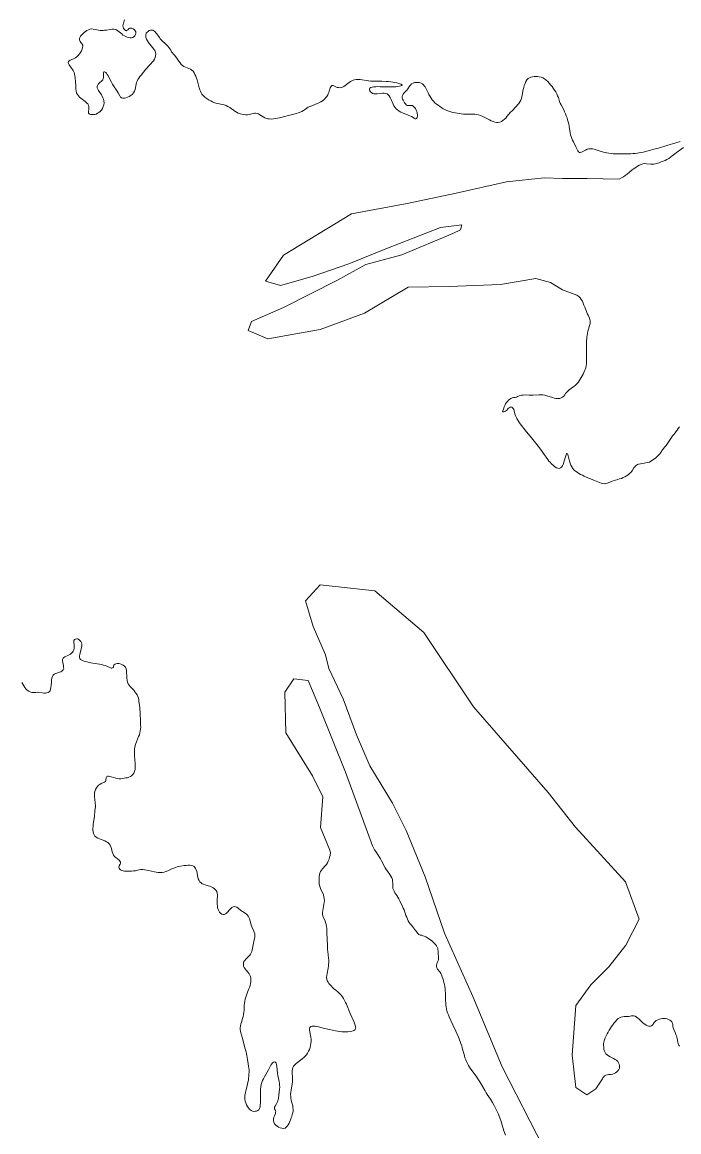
# Model space of a CAD drawing. Header units: metres. Extents: x 793723 to 812165, y 297650 to 314276.
# Drawn here: x 804590 to 805301, y 301763 to 302964 of the extents above; entities that cross this region are included whole.
import ezdxf

# ---------------------------------------------------------------- set-up
doc = ezdxf.new("R2010")
doc.units = ezdxf.units.M

msp = doc.modelspace()

# ---------------------------------------------------------------- linework, layer by layer
at = {"linetype": 'Continuous', "lineweight": 13}
for points in [[(804701.18, 302955.96), (804700.4, 302956.85), (804699.84, 302957.84), (804699.39, 302959.06), (804699.16, 302960.39), (804699.38, 302961.94), (804699.71, 302963.49), (804700.71, 302967.03)], [(804640.94, 302922.63), (804642.05, 302923.29), (804644.83, 302924.3), (804646.28, 302924.96), (804647.83, 302925.74), (804649.28, 302926.96), (804650.72, 302928.41), (804651.94, 302929.96), (804653.16, 302931.62), (804654.16, 302933.39), (804654.93, 302935.16), (804655.49, 302936.83), (804655.82, 302938.27), (804655.7, 302939.59), (804655.14, 302940.59), (804654.47, 302941.47), (804653.58, 302942.35), (804652.8, 302943.35), (804652.35, 302944.23), (804652.02, 302945.34), (804652.02, 302946.33), (804652.46, 302947.77), (804653.23, 302949.1), (804654.23, 302950.43), (804655.56, 302951.77), (804657.01, 302953.1), (804658.56, 302954.21), (804660.12, 302955.32), (804661.79, 302956.21), (804663.45, 302956.76), (804665.23, 302957.1), (804667.01, 302956.99), (804668.91, 302956.55), (804670.8, 302956.01), (804672.8, 302955.57), (804674.36, 302955.35), (804676.03, 302955.35), (804677.7, 302955.36)], [(804677.7, 302955.36), (804679.37, 302955.58), (804681.48, 302955.92), (804685.49, 302956.59), (804687.49, 302956.82), (804689.38, 302956.82), (804690.83, 302956.6), (804692.28, 302956.05), (804693.72, 302955.17), (804695.17, 302954.07), (804697.85, 302951.64), (804699.19, 302950.43), (804700.75, 302949.43), (804702.2, 302948.77), (804703.64, 302948.22), (804705.2, 302947.9), (804706.87, 302947.57), (804708.43, 302947.57), (804709.88, 302947.8), (804711.1, 302948.57), (804712.1, 302949.68), (804712.76, 302951.01), (804713.2, 302952.45), (804713.09, 302953.78), (804712.53, 302954.99), (804711.53, 302956.1), (804710.3, 302957.09), (804708.96, 302957.75), (804707.74, 302958.08), (804706.63, 302958.08), (804705.74, 302957.63), (804705.07, 302956.97), (804704.4, 302956.19), (804703.74, 302955.64), (804703.18, 302955.3), (804702.74, 302955.19), (804701.96, 302955.41), (804701.18, 302955.96)], [(804761.02, 302920.25), (804758.67, 302923.67), (804757.44, 302925.44), (804754.99, 302928.53), (804751.86, 302932.4), (804750.86, 302933.95), (804748.74, 302937.04), (804747.62, 302938.59), (804746.5, 302940.02), (804745.05, 302941.35), (804742.16, 302943.89), (804740.71, 302945.21), (804739.48, 302946.53), (804738.59, 302947.64), (804735.91, 302951.62), (804734.9, 302952.94), (804733.79, 302954.16), (804732.78, 302955.15), (804731.56, 302955.7), (804730.22, 302955.92), (804728.89, 302955.7), (804727.55, 302955.25), (804726.33, 302954.47), (804725.22, 302953.58), (804724.33, 302952.48), (804723.89, 302951.15), (804723.78, 302949.49), (804724.12, 302947.83), (804724.79, 302945.95), (804725.8, 302944.07), (804726.91, 302942.3), (804728.25, 302940.42), (804729.7, 302938.66), (804731.15, 302937), (804732.49, 302935.23), (804733.61, 302933.57), (804734.39, 302931.81), (804734.73, 302929.93)], [(804734.73, 302929.93), (804734.51, 302928.04), (804734.07, 302926.16), (804733.3, 302924.28), (804732.19, 302922.51), (804730.97, 302920.95), (804729.64, 302919.51), (804726.75, 302916.63), (804725.42, 302915.08), (804723.98, 302913.41), (804718.76, 302906.98), (804717.54, 302905.43), (804716.43, 302903.88), (804715.32, 302902.22), (804714.44, 302900.66), (804713.77, 302899), (804713.44, 302897.23), (804713.11, 302895.35), (804712.78, 302893.47), (804712.34, 302891.47), (804711.57, 302889.59), (804710.57, 302887.93), (804709.35, 302886.38), (804707.68, 302885.16), (804706.02, 302884.05), (804704.24, 302883.16), (804702.46, 302882.49), (804700.68, 302882.04), (804699.12, 302882.04), (804697.67, 302882.37), (804696.67, 302883.36), (804695.78, 302884.69), (804693.99, 302888), (804692.87, 302889.77), (804688.96, 302895.41), (804687.74, 302897.39), (804686.73, 302899.27), (804683.15, 302906.35)], [(804668.56, 302864.48), (804666.89, 302864.26), (804665.22, 302864.37), (804663.89, 302864.58), (804662.66, 302865.13), (804661.99, 302865.8), (804661.77, 302866.68), (804661.77, 302867.57), (804662.09, 302869.89), (804662.2, 302871.44), (804662.2, 302872.99), (804661.75, 302874.54), (804660.97, 302875.98), (804659.74, 302877.19), (804658.4, 302878.4), (804653.72, 302881.93), (804652.27, 302883.26), (804650.93, 302884.58), (804649.82, 302886.13), (804649.03, 302888.01), (804648.58, 302890), (804648.24, 302892.1), (804648.02, 302894.21), (804647.67, 302901.07), (804647.55, 302902.84), (804647.33, 302904.61), (804647.1, 302906.38), (804646.65, 302908.03), (804646.2, 302910.03), (804645.42, 302911.9), (804644.52, 302913.23), (804643.63, 302914.56), (804641.62, 302916.99), (804640.84, 302918.2), (804640.17, 302919.53), (804639.94, 302920.86), (804640.28, 302921.96), (804640.94, 302922.63)], [(804828.02, 302864.74), (804826.02, 302865.18), (804824.01, 302865.84), (804822.12, 302866.83), (804820.22, 302868.04), (804814.76, 302871.9), (804812.87, 302873), (804810.86, 302873.99), (804808.75, 302874.76), (804806.52, 302875.31), (804802.07, 302876.19), (804799.84, 302876.74), (804797.72, 302877.39), (804796.05, 302878.17), (804794.38, 302879.05), (804792.71, 302880.04), (804789.37, 302882.24), (804787.58, 302883.46), (804786.02, 302884.89), (804784.68, 302886.44), (804783.79, 302887.88), (804783.12, 302889.53), (804782.56, 302891.19), (804781.89, 302893.18), (804779.42, 302901.81), (804778.75, 302903.91), (804777.96, 302905.9), (804777.18, 302907.78), (804776.28, 302909.55), (804775.17, 302911.21), (804773.94, 302912.53), (804772.38, 302913.52), (804770.6, 302914.29), (804767.04, 302915.61), (804765.25, 302916.38), (804763.58, 302917.38), (804762.24, 302918.7), (804761.02, 302920.25)], [(804683.15, 302906.35), (804682.26, 302907.78), (804681.37, 302909), (804680.59, 302909.88), (804679.81, 302910.43), (804679.03, 302910.65), (804678.47, 302910.65), (804678.14, 302909.99), (804678.03, 302908.99), (804678.03, 302906.34), (804678.04, 302904.9), (804677.82, 302903.46), (804677.38, 302902.13), (804676.6, 302901.13), (804675.6, 302900.24), (804674.49, 302899.36), (804673.38, 302898.25), (804672.27, 302897.14), (804671.49, 302895.92), (804671.16, 302894.59), (804671.28, 302893.26), (804671.95, 302891.83), (804672.73, 302890.39), (804675.86, 302885.75), (804676.75, 302884.2), (804677.53, 302882.54), (804678.2, 302880.88), (804678.54, 302879.23), (804678.66, 302877.12), (804678.33, 302875.02), (804677.78, 302873.03), (804676.89, 302871.03), (804675.78, 302869.26), (804674.56, 302867.82), (804673.23, 302866.71), (804671.78, 302865.71), (804670.23, 302864.93), (804668.56, 302864.48)], [(804979.61, 302900.39), (804972.26, 302900.48), (804969.82, 302900.47), (804967.48, 302900.69), (804965.14, 302900.91), (804962.8, 302901.23), (804958.24, 302902), (804956.01, 302902.21), (804953.9, 302902.43), (804951.79, 302902.42), (804949.78, 302902.09), (804948.34, 302901.64), (804946.89, 302900.97), (804945.45, 302900.09), (804944.11, 302899.2), (804942.67, 302898.09), (804939.78, 302895.76), (804938.23, 302894.76), (804936.78, 302893.98), (804935.34, 302893.53), (804934, 302893.42), (804932.55, 302893.53), (804931.33, 302893.75), (804929.88, 302894.3), (804927.43, 302895.62), (804926.32, 302895.84), (804925.54, 302895.84), (804924.98, 302895.5), (804924.21, 302894.5), (804923.65, 302893.18), (804922.66, 302889.85), (804922.11, 302888.08), (804921.55, 302886.86), (804921, 302885.64), (804920.11, 302884.09), (804919, 302882.65), (804917.78, 302881.43), (804916.56, 302880.21)], [(805173.62, 302874.71), (805172.73, 302876.59), (805172.06, 302878.58), (805170.71, 302882.67), (805169.93, 302884.66), (805168.92, 302886.77), (805167.81, 302888.86), (805166.58, 302890.85), (805165.24, 302892.84), (805163.9, 302894.72), (805162.34, 302896.6), (805160.88, 302898.37), (805159.21, 302900.13), (805157.54, 302901.68), (805155.75, 302903), (805153.86, 302904.1), (805151.97, 302904.87), (805149.85, 302905.31), (805148.07, 302905.53), (805146.29, 302905.64), (805144.51, 302905.52), (805142.84, 302905.3), (805141.06, 302904.85), (805139.51, 302904.18), (805138.17, 302903.29), (805136.73, 302901.85), (805135.62, 302900.08), (805134.62, 302898.08), (805133.85, 302895.98), (805133.19, 302893.77), (805132.64, 302891.44), (805131.65, 302885.46), (805131.21, 302883.58), (805130.66, 302881.7), (805129.99, 302879.93), (805128.99, 302878.04), (805127.89, 302876.38), (805126.55, 302874.72)], [(804980.19, 302887.55), (804978.3, 302887.32), (804974.52, 302886.98), (804972.74, 302886.87), (804970.96, 302886.98), (804969.51, 302887.3), (804968.29, 302888.08), (804967.39, 302888.96), (804966.61, 302889.95), (804966.28, 302891.06), (804966.16, 302892.06), (804966.61, 302892.94), (804967.5, 302893.61), (804969.05, 302894.16), (804970.83, 302894.39), (804972.95, 302894.51), (804975.17, 302894.62), (804977.62, 302894.52), (804987.63, 302894.32), (804990.19, 302894.21), (804992.53, 302894.33), (804994.87, 302894.44), (804996.87, 302894.67), (804998.76, 302895.01), (805000.21, 302895.34), (805001.32, 302895.79), (805001.65, 302896.23), (805001.32, 302896.67), (805000.43, 302897.22), (804999.09, 302897.66), (804997.53, 302898.1), (804995.64, 302898.65), (804993.52, 302899.09), (804991.41, 302899.42), (804989.18, 302899.74), (804986.84, 302900.07), (804984.39, 302900.18), (804979.61, 302900.39)], [(805042.32, 302873.09), (805040.54, 302874.41), (805038.75, 302875.73), (805037.08, 302877.17), (805035.63, 302878.71), (805034.18, 302880.37), (805032.84, 302882.14), (805031.72, 302884.02), (805030.61, 302885.9), (805029.6, 302887.77), (805027.14, 302892.97), (805026.36, 302894.3), (805025.47, 302895.51), (805024.57, 302896.62), (805023.46, 302897.61), (805022.23, 302898.27), (805020.45, 302898.93), (805018.67, 302899.15), (805016.78, 302899.14), (805015, 302898.92), (805013.33, 302898.36), (805011.77, 302897.47), (805010.66, 302896.36), (805009.67, 302895.03), (805007.78, 302892.26), (805006.56, 302890.71), (805005.23, 302889.27), (805003.34, 302887.38), (805002.56, 302886.38), (805001.79, 302885.17), (805001.57, 302883.73), (805001.68, 302882.51), (805002.02, 302881.18), (805002.58, 302879.97), (805003.25, 302878.64), (805004.14, 302877.2), (805005.04, 302875.88), (805006.04, 302874.77)], [(804916.56, 302880.21), (804915.12, 302879.1), (804913.34, 302877.99), (804911.45, 302877.1), (804909.56, 302876.21), (804903.56, 302873.87), (804901.67, 302873.1), (804899.89, 302872.21), (804898.22, 302871.21), (804895.78, 302869.54), (804894.55, 302868.65), (804892.89, 302867.76), (804891, 302866.98), (804889, 302866.21), (804886.99, 302865.54), (804882.66, 302864.42), (804868.87, 302860.96), (804866.64, 302860.4), (804864.31, 302860.06), (804862.08, 302859.73), (804859.86, 302859.5), (804857.63, 302859.6), (804856.07, 302859.82), (804854.63, 302860.15), (804852.73, 302860.92), (804850.95, 302861.91), (804847.5, 302864.01), (804845.93, 302865), (804844.38, 302865.66), (804842.82, 302865.99), (804841.59, 302865.88), (804840.26, 302865.54), (804837.48, 302864.76), (804835.81, 302864.42), (804833.92, 302864.2), (804832.03, 302864.19), (804830.02, 302864.41), (804828.02, 302864.74)], [(805006.04, 302874.77), (805007.04, 302874.11), (805008.05, 302874), (805010.38, 302874.23), (805011.61, 302874.23), (805012.72, 302874.01), (805013.83, 302873.24), (805014.84, 302872.14), (805015.84, 302870.81), (805016.62, 302869.26), (805017.3, 302867.61), (805017.86, 302865.84), (805018.08, 302864.18), (805018.09, 302862.63), (805017.76, 302861.3), (805017.2, 302860.19), (805016.53, 302859.75), (805015.53, 302859.74), (805014.42, 302860.3), (805011.52, 302862.17), (805009.85, 302863.05), (805007.96, 302863.82), (805002.05, 302866.24), (805000.16, 302867.12), (804998.27, 302868.12), (804996.59, 302869.33), (804995.03, 302870.65), (804993.81, 302872.09), (804992.69, 302873.86), (804991.79, 302875.63), (804989.22, 302881.26), (804988.44, 302882.92), (804987.43, 302884.47), (804986.43, 302885.79), (804985.2, 302886.79), (804983.64, 302887.34), (804981.98, 302887.55), (804980.19, 302887.55)], [(805126.55, 302874.72), (805125.11, 302873.16), (805120.56, 302868.51), (805119, 302866.84), (805115.01, 302862.08), (805113.68, 302860.52), (805112.23, 302859.19), (805110.68, 302857.97), (805109.01, 302856.86), (805107.35, 302856.19), (805105.57, 302855.75), (805103.79, 302855.85), (805101.89, 302856.18), (805100, 302856.84), (805098.11, 302857.61), (805096.1, 302858.6), (805090.2, 302861.58), (805088.19, 302862.57), (805086.19, 302863.34), (805084.18, 302864), (805082.07, 302864.54), (805080.17, 302864.76), (805078.28, 302864.76), (805072.38, 302864.63), (805070.16, 302864.74), (805067.93, 302864.84), (805065.6, 302865.06), (805063.37, 302865.39), (805061.03, 302865.71), (805058.81, 302866.15), (805056.47, 302866.7), (805054.24, 302867.25), (805052.01, 302867.91), (805049.9, 302868.68), (805047.89, 302869.67), (805046, 302870.66), (805044.1, 302871.87), (805042.32, 302873.09)], [(805235.06, 302821.85), (805230.16, 302821.95), (805227.83, 302822.16), (805225.38, 302822.38), (805223.04, 302822.82), (805221.26, 302823.26), (805219.48, 302823.69), (805213.8, 302825.56), (805211.68, 302826.22), (805209.68, 302826.77), (805207.56, 302827.21), (805205.67, 302827.31), (805203.78, 302827.2), (805201.89, 302826.75), (805200.22, 302825.97), (805197.11, 302824.31), (805195.66, 302823.64), (805194.44, 302823.3), (805193.44, 302823.41), (805192.66, 302824.07), (805191.88, 302825.07), (805189.64, 302829.38), (805186.96, 302834.69), (805186.06, 302836.56), (805185.17, 302838.44), (805184.5, 302840.43), (805184.05, 302842.42), (805183.6, 302844.42), (805182.58, 302851.5), (805182.02, 302854.48), (805181.46, 302856.58), (805180.78, 302858.57), (805180.11, 302860.67), (805179.33, 302862.89), (805178.43, 302864.99), (805177.54, 302867.2), (805176.53, 302869.3), (805173.62, 302874.71)], [(805302.68, 302835.28), (805297.9, 302833.72), (805288.12, 302830.82), (805279, 302828.04), (805274.22, 302826.7), (805269.32, 302825.47), (805262.54, 302823.79), (805258.2, 302822.9), (805255.98, 302822.56), (805253.86, 302822.22), (805251.53, 302822.11), (805249.19, 302821.99), (805246.97, 302821.88), (805235.06, 302821.85)], [(805276.03, 302810.99), (805278.04, 302811.54), (805280.04, 302812.21), (805282.04, 302812.99), (805284.15, 302813.77), (805286.26, 302814.77), (805288.37, 302815.77), (805290.38, 302816.88), (805292.26, 302818.22), (805294.15, 302819.55), (805299.71, 302823.88), (805306.15, 302828.54)], [(804930.7, 302684.49), (804962.26, 302702.15), (805001.07, 302712.31), (805056.43, 302735.68), (805064.66, 302739.46), (805066.2, 302745), (805043.18, 302741.95), (804984.03, 302719.13), (804943.79, 302702.55), (804904.2, 302689.07), (804869.73, 302679.26), (804853.47, 302683.76), (804873.1, 302712.02), (804946.78, 302756.89), (805006.95, 302767.88), (805059.89, 302779.29), (805114.62, 302791.36), (805155.33, 302795.77), (805175.25, 302795.04), (805201.85, 302795.1), (805236.68, 302794.3), (805239.12, 302795.74), (805241.24, 302797.07), (805243.12, 302798.52), (805245.12, 302799.96), (805250.79, 302804.4), (805252.68, 302805.84), (805254.57, 302807.17), (805256.34, 302808.4), (805258.23, 302809.51), (805260.23, 302810.4), (805262.12, 302810.95), (805264.13, 302811.18), (805266.02, 302811.07), (805270.8, 302810.53), (805272.25, 302810.54), (805274.14, 302810.65), (805276.03, 302810.99)], [(805201.05, 302608.64), (805201.05, 302611.07), (805201.15, 302613.51), (805201.25, 302618.27), (805201.69, 302623.03), (805201.9, 302625.35), (805202.23, 302627.56), (805202.67, 302629.78), (805203.22, 302631.88), (805204.55, 302635.76), (805204.99, 302637.64), (805205.32, 302639.41), (805205.32, 302641.07), (805204.98, 302642.51), (805204.31, 302643.95), (805202.85, 302647.04), (805202.3, 302648.26), (805199.38, 302655.89), (805198.49, 302658.1), (805197.59, 302660.2), (805196.7, 302662.3), (805195.58, 302664.18), (805194.35, 302665.95), (805192.9, 302667.38), (805190.9, 302668.7), (805175.2, 302674.53), (805162.16, 302682.47), (805146.23, 302686.86), (805107.97, 302680.24), (805052.56, 302678.13), (805008.16, 302677.36), (804960.82, 302649.37), (804912.9, 302631.44), (804855.95, 302621.35), (804834.9, 302630.49), (804838.44, 302640.12), (804873.12, 302655.25), (804930.7, 302684.49)], [(805139.07, 302560.47), (805141.29, 302560.36), (805143.41, 302560.48), (805149.64, 302560.94), (805151.75, 302560.94), (805153.76, 302560.84), (805155.98, 302560.51), (805158.1, 302559.85), (805164.33, 302557.87), (805166.34, 302557.32), (805168.34, 302557), (805170.35, 302556.89), (805172.24, 302557), (805173.9, 302557.45), (805175.35, 302558.23), (805176.57, 302559.34), (805177.57, 302560.67), (805178.57, 302562.11), (805179.68, 302563.55), (805181.01, 302564.88), (805182.45, 302566.1), (805187.45, 302569.99), (805189.12, 302571.32), (805190.67, 302572.76), (805192, 302574.31), (805193.22, 302576.09), (805194.33, 302577.86), (805195.44, 302579.63), (805197.44, 302583.4), (805199.1, 302586.72), (805199.76, 302588.27), (805200.31, 302589.94), (805200.87, 302592.15), (805201.19, 302594.36), (805201.3, 302596.69), (805201.3, 302599.01), (805201.29, 302601.45), (805201.05, 302608.64)], [(805124.77, 302537.31), (805124.09, 302539.3), (805122.97, 302543.17), (805122.41, 302544.83), (805121.74, 302545.93), (805120.96, 302546.93), (805120.18, 302547.48), (805119.29, 302547.7), (805118.4, 302547.48), (805117.51, 302546.92), (805116.51, 302546.03), (805114.51, 302544.04), (805113.51, 302543.26), (805112.62, 302542.7), (805111.74, 302542.37), (805111.07, 302542.26), (805110.62, 302542.37), (805110.4, 302542.92), (805110.62, 302543.58), (805111.28, 302545.47), (805112.06, 302548.01), (805112.61, 302549.45), (805113.5, 302551.01), (805114.61, 302552.45), (805115.6, 302553.78), (805116.82, 302555.11), (805118.05, 302556.11), (805119.38, 302556.99), (805120.83, 302557.55), (805122.27, 302557.89), (805123.83, 302558.11), (805125.27, 302558.45), (805126.61, 302558.89), (805129.28, 302560), (805130.72, 302560.34), (805132.73, 302560.57), (805134.73, 302560.68), (805139.07, 302560.47)], [(805184.2, 302484.77), (805183.41, 302486.87), (805182.85, 302488.97), (805181.28, 302494.61), (805180.94, 302496.05), (805180.5, 302497.05), (805180.05, 302497.38), (805179.61, 302497.04), (805179.16, 302496.05), (805178.72, 302494.72), (805177.18, 302489.29), (805176.51, 302487.41), (805175.85, 302485.53), (805175.07, 302483.86), (805174.19, 302482.53), (805173.08, 302481.65), (805171.74, 302481.2), (805170.3, 302481.31), (805168.74, 302481.86), (805167.06, 302482.85), (805165.5, 302484.17), (805164.17, 302485.28), (805162.94, 302486.49), (805161.71, 302487.82), (805160.49, 302489.14), (805159.37, 302490.69), (805154.68, 302497.43), (805153.23, 302499.42), (805150.33, 302503.28), (805145.86, 302508.92), (805141.62, 302514.11), (805134.81, 302522.73), (805130.8, 302527.58), (805129.35, 302529.46), (805128.01, 302531.45), (805126.78, 302533.33), (805125.77, 302535.32), (805124.77, 302537.31)], [(805301.95, 302526.1), (805300.61, 302524.21), (805299.39, 302522.66), (805295.62, 302518), (805294.51, 302516.45), (805293.18, 302514.57), (805289.63, 302509.25), (805287.3, 302505.92), (805286.08, 302504.37), (805283.53, 302501.15), (805281.65, 302498.38), (805280.65, 302497.05), (805279.65, 302495.94), (805275.76, 302492.39), (805274.21, 302491.17), (805272.65, 302489.95), (805270.98, 302488.95), (805269.32, 302488.06), (805267.43, 302487.4), (805265.42, 302487.06), (805259.53, 302486.16), (805257.64, 302485.71), (805256.42, 302485.27)], [(805256.42, 302485.27), (805255.3, 302484.71), (805254.3, 302483.94), (805253.42, 302482.94), (805252.53, 302481.83), (805250.98, 302479.28), (805250.2, 302478.06), (805249.2, 302476.84), (805247.87, 302475.51), (805246.31, 302474.29), (805244.54, 302473.18), (805242.76, 302472.18), (805240.87, 302471.29), (805238.98, 302470.4), (805236.98, 302469.73), (805234.98, 302469.06), (805229.97, 302467.61), (805228.41, 302467.17), (805223.63, 302465.27), (805222.19, 302464.83), (805220.63, 302464.6), (805218.85, 302464.71), (805217.07, 302465.15), (805215.29, 302465.81), (805213.51, 302466.47), (805209.72, 302468.23), (805207.49, 302469.11), (805200.81, 302471.86), (805198.8, 302472.74), (805196.8, 302473.73), (805194.79, 302474.72), (805192.79, 302475.72), (805191, 302476.93), (805189.22, 302478.14), (805187.66, 302479.47), (805186.32, 302481.01), (805185.2, 302482.78), (805184.2, 302484.77)], [(805154.84, 301744.94), (805109.79, 301833.03), (805078.02, 301909.21), (805047.48, 301977.86), (805026.31, 302038.78), (805005.72, 302089.08), (804991.19, 302118.82), (804966.39, 302159.26), (804951.96, 302192.76), (804937.52, 302231.57), (804922.09, 302264.4), (804918.38, 302279.33), (804905.29, 302310.07), (804896.88, 302337.6), (804912.64, 302355.01), (804971.97, 302348.51)], [(804971.97, 302348.51), (805025.15, 302303.37), (805078.86, 302222.93), (805159.86, 302130.05), (805189.21, 302092.82), (805216.32, 302062.9), (805243.54, 302033.63), (805258.32, 301993.05), (805243.69, 301964.8), (805225.5, 301941.52), (805206.07, 301921.78), (805189.76, 301899.72), (805185.77, 301845.6), (805189.74, 301810.86), (805201.56, 301802.7), (805211.22, 301809.47), (805218.65, 301820.11), (805218.99, 301821.22), (805219.87, 301822.44), (805220.87, 301823.44), (805222.09, 301824.21), (805223.43, 301824.55), (805224.87, 301824.66), (805227.88, 301824.89), (805229.44, 301825.23), (805231.1, 301825.78), (805232.66, 301826.56), (805233.99, 301827.56), (805235.21, 301828.78), (805236.21, 301830.11), (805236.88, 301831.66), (805237.1, 301833.1), (805237.09, 301834.65), (805236.64, 301836.2), (805235.86, 301837.64), (805234.97, 301838.96), (805233.63, 301840.18), (805232.07, 301841.17)], [(804643.52, 302281.03), (804644.52, 302282.03), (804645.41, 302283.25), (804646.07, 302284.8), (804646.4, 302286.57), (804646.51, 302288.23), (804646.39, 302290), (804646.05, 302292.65), (804646.05, 302293.76), (804646.16, 302294.76), (804646.82, 302295.75), (804647.82, 302296.42), (804649.05, 302296.75), (804650.27, 302296.54), (804651.5, 302295.99), (804652.5, 302294.99), (804653.51, 302293.78), (804654.18, 302292.34), (804654.63, 302290.68), (804654.63, 302288.91), (804654.3, 302287.14), (804653.86, 302285.26), (804652.87, 302281.6), (804652.31, 302279.83), (804652.09, 302278.17), (804651.99, 302276.62), (804652.32, 302275.29), (804653.22, 302274.19), (804654.55, 302273.42), (804656.22, 302272.65), (804658.12, 302272.1), (804660.12, 302271.55), (804664.57, 302270.78), (804671.37, 302269.58), (804673.7, 302269.26), (804675.82, 302268.82), (804677.93, 302268.27), (804679.94, 302267.72)], [(804606.45, 302238.78), (804608.12, 302238.56), (804611.68, 302238.13), (804613.46, 302237.91), (804615.24, 302237.92), (804616.8, 302238.03), (804618.25, 302238.48), (804619.36, 302239.25), (804620.24, 302240.47), (804620.8, 302242.02), (804621.24, 302243.91), (804621.34, 302246.01), (804621.67, 302250.21), (804621.89, 302252.32), (804622.22, 302254.2), (804622.88, 302255.97), (804623.66, 302257.41), (804624.77, 302258.3), (804625.99, 302258.97), (804627.43, 302259.52), (804630.44, 302260.42), (804631.77, 302260.97), (804632.99, 302261.53), (804633.88, 302262.3), (804634.55, 302263.19), (804634.99, 302264.52), (804634.87, 302266.07), (804634.65, 302267.73), (804633.97, 302271.16), (804633.75, 302272.82), (804633.85, 302274.26), (804634.3, 302275.58), (804635.18, 302276.47), (804636.41, 302277.25), (804639.41, 302278.58), (804641.08, 302279.25), (804642.3, 302280.03), (804643.52, 302281.03)], [(804679.94, 302267.72), (804681.72, 302267.06), (804683.28, 302266.4), (804685.51, 302265.19), (804686.51, 302264.86), (804687.29, 302264.86), (804687.96, 302265.19), (804688.51, 302265.64), (804688.84, 302266.08), (804688.95, 302266.75), (804689.06, 302267.41), (804689.28, 302268.07), (804689.84, 302268.63), (804690.62, 302269.29), (804691.62, 302269.63), (804693.06, 302269.85), (804694.62, 302269.75), (804696.29, 302269.42), (804697.96, 302268.87), (804699.52, 302268.1), (804700.86, 302267.11), (804701.86, 302265.89), (804702.54, 302264.23), (804702.98, 302262.35), (804703.1, 302260.36), (804703.22, 302256.04), (804703.34, 302253.94), (804703.57, 302251.73), (804704.13, 302249.74), (804704.91, 302247.75), (804705.91, 302246.31), (804707.03, 302244.88), (804710.82, 302240.9), (804712.16, 302239.36), (804713.28, 302237.7), (804714.39, 302236.04), (804715.18, 302234.27), (804715.85, 302232.5)], [(804911.59, 302035.53), (804911.59, 302037.41), (804911.81, 302039.29), (804912.02, 302041.18), (804912.46, 302042.84), (804913.13, 302044.5), (804914.24, 302046.16), (804915.46, 302047.71), (804918.23, 302050.71), (804919.56, 302052.37), (804920.67, 302054.14), (804921.56, 302056.03), (804922.33, 302057.91), (804923, 302060.01), (804923.44, 302062.12), (804923.99, 302065.22), (804923.2, 302067.87), (804913.02, 302092.41), (804915.5, 302125.4), (804904.55, 302148.17), (804875.51, 302194.91), (804874.41, 302238.84), (804884.17, 302253.14), (804899.86, 302251.51), (804912.06, 302222.11), (804940.37, 302152.34), (804969.59, 302072.29), (804970.6, 302070.19), (804971.72, 302068.2), (804972.95, 302066.21), (804977.97, 302058.26), (804979.2, 302056.27), (804983.22, 302048.64), (804984.34, 302046.87), (804985.57, 302045), (804988.25, 302041.35), (804989.37, 302039.58), (804990.37, 302037.81)], [(804589.51, 302249.26), (804591.74, 302245.83), (804592.86, 302244.06), (804594.09, 302242.52), (804595.54, 302241.08), (804597.1, 302239.98), (804598.77, 302239.1), (804600.55, 302238.66), (804602.11, 302238.55), (804605, 302238.67), (804606.45, 302238.78)], [(804715.85, 302232.5), (804716.3, 302230.62), (804716.53, 302228.74), (804716.86, 302226.86), (804717.32, 302222.21), (804717.89, 302215.24), (804718.24, 302208.27), (804718.36, 302203.63), (804718.37, 302201.41), (804718.15, 302199.09), (804717.93, 302196.87), (804717.49, 302194.77), (804716.94, 302192.78), (804716.17, 302190.78), (804713.73, 302185.02), (804713.07, 302183.14), (804712.41, 302181.15), (804712.08, 302179.38), (804711.86, 302177.5), (804711.75, 302175.61), (804711.65, 302172.74), (804711.76, 302170.41), (804712.56, 302161.56), (804712.57, 302159.35), (804712.57, 302157.25), (804712.35, 302155.25), (804711.8, 302153.15), (804711.03, 302151.27), (804709.92, 302149.6), (804708.59, 302148.16), (804707.25, 302147.39), (804705.7, 302146.72), (804704.03, 302146.27), (804702.25, 302145.94), (804700.47, 302145.6), (804698.69, 302145.37), (804696.91, 302145.15), (804695.13, 302145.14)], [(804695.13, 302145.14), (804693.35, 302145.36), (804691.57, 302145.69), (804686.56, 302147.12), (804685, 302147.56), (804683.66, 302147.77), (804682.55, 302147.77), (804681.77, 302147.55), (804681.21, 302146.99), (804680.99, 302146.22), (804680.78, 302144.23), (804680.56, 302143.12), (804680.11, 302142.23), (804679.22, 302141.57), (804678.11, 302140.9), (804675.44, 302139.79), (804674, 302139.01), (804672.67, 302138.12), (804671.45, 302136.79), (804670.45, 302135.24), (804669.56, 302133.36), (804668.9, 302131.47), (804668.35, 302129.48), (804668.24, 302127.38), (804668.24, 302125.28), (804668.58, 302123.06), (804669.15, 302118.75), (804669.38, 302116.54), (804669.27, 302114.54), (804668.83, 302110.56), (804668.4, 302104.36), (804668.07, 302102.26), (804666.98, 302095.62), (804666.76, 302093.4), (804666.54, 302091.3), (804666.66, 302089.42), (804666.88, 302087.54), (804667.33, 302085.88)], [(804667.33, 302085.88), (804667.89, 302084.33), (804668.9, 302083), (804670.24, 302081.79), (804671.91, 302080.8), (804673.69, 302079.92), (804679.48, 302077.83), (804681.26, 302076.95), (804682.93, 302075.95), (804684.27, 302074.74), (804685.28, 302073.3), (804686.06, 302071.54), (804686.62, 302069.66), (804687.63, 302065.78), (804688.19, 302064.02), (804689.09, 302062.36), (804690.09, 302061.03), (804691.32, 302059.82), (804695, 302056.84), (804695.89, 302055.84), (804696.34, 302055.07), (804696.56, 302054.41), (804696.56, 302053.41), (804696.12, 302052.52), (804695.12, 302050.75), (804694.79, 302049.87), (804694.79, 302048.98), (804695.02, 302048.1), (804695.69, 302047.21), (804696.69, 302046.55), (804697.91, 302045.89), (804699.36, 302045.45), (804700.92, 302045.12), (804702.7, 302045.01), (804704.59, 302044.91), (804706.6, 302044.91), (804708.6, 302045.03), (804710.6, 302045.25)], [(804710.6, 302045.25), (804712.6, 302045.48), (804716.61, 302046.37), (804718.72, 302046.71), (804720.72, 302046.72), (804722.73, 302046.61), (804724.73, 302046.28), (804726.85, 302045.84), (804733.19, 302044.31), (804735.31, 302043.87), (804737.42, 302043.66), (804739.54, 302043.55), (804741.54, 302043.66), (804743.65, 302044), (804745.77, 302044.78), (804747.77, 302045.56), (804751.99, 302047.45), (804754.1, 302048.34), (804756.22, 302049.12), (804758, 302049.68), (804759.78, 302050.01), (804761.67, 302050.35), (804765.56, 302051.02), (804767.67, 302051.25), (804769.68, 302051.48), (804771.68, 302051.48), (804773.46, 302051.26), (804775.02, 302050.71), (804776.13, 302050.05), (804777.03, 302049.17), (804777.7, 302048.06), (804778.48, 302046.4), (804779.04, 302044.52), (804780.17, 302038.55), (804780.73, 302036.67), (804781.62, 302034.9), (804782.51, 302033.58), (804783.74, 302032.47)], [(804919.73, 301929.98), (804919.84, 301931.97), (804920.17, 301934.08), (804921.38, 301940.05), (804921.71, 301942.05), (804921.93, 301944.15), (804922.03, 301946.25), (804922.03, 301948.58), (804921.8, 301950.9), (804920.89, 301957.87), (804920.78, 301960.08), (804920.54, 301964.51), (804920.07, 301978.12), (804919.95, 301980.55), (804919.83, 301982.99), (804919.5, 301985.2), (804919.16, 301987.41), (804918.71, 301989.4), (804918.03, 301991.28), (804916.13, 301995.26), (804915.69, 301996.59), (804915.46, 301998.47), (804915.45, 302000.35), (804915.67, 302002.45), (804916, 302004.56), (804916.77, 302008.87), (804917.1, 302011.09), (804917.32, 302013.19), (804917.2, 302015.4), (804916.86, 302017.28), (804916.3, 302019.28), (804915.52, 302021.15), (804913.28, 302025.91), (804912.72, 302027.57), (804912.16, 302029.45), (804911.82, 302031.44), (804911.71, 302033.43), (804911.59, 302035.53)], [(804990.37, 302037.81), (804991.04, 302036.04), (804991.27, 302034.16), (804991.39, 302032.17), (804991.28, 302030.18), (804991.28, 302028.3), (804991.62, 302026.42), (804992.07, 302024.76), (804992.85, 302023.21), (804993.75, 302021.67), (804995.87, 302018.57), (804996.87, 302016.91), (804997.99, 302014.92), (804999, 302012.82), (805001.9, 302006.86), (805002.69, 302005.09), (805003.58, 302003.1), (805005.71, 301997.02), (805006.49, 301995.03), (805007.28, 301993.15), (805008.17, 301991.27), (805009.29, 301989.61), (805010.4, 301987.95), (805011.63, 301986.52), (805013.97, 301983.53), (805016.09, 301980.88), (805017.1, 301979.67), (805018.33, 301977.79), (805018.89, 301977.13), (805019.55, 301976.57), (805020.33, 301976.13), (805021.22, 301975.8), (805022.34, 301975.59), (805023.79, 301975.15), (805025.46, 301974.6), (805027.24, 301973.83), (805029.02, 301972.83), (805030.58, 301971.84)], [(804783.74, 302032.47), (804785.08, 302031.48), (804786.53, 302030.82), (804788.2, 302030.16), (804791.54, 302029.17), (804793.43, 302028.62), (804795.32, 302027.85), (804796.99, 302026.97), (804798.44, 302025.76), (804799.67, 302024.43), (804800.68, 302022.88), (804801.24, 302021.23), (804801.57, 302019.57), (804801.58, 302017.8), (804801.36, 302014.03), (804801.26, 302011.16), (804801.26, 302009.16), (804801.49, 302007.17), (804801.72, 302005.29), (804802.28, 302003.63), (804802.84, 302002.09), (804803.84, 302000.65), (804804.96, 301999.43), (804806.3, 301998.55), (804807.63, 301998.11), (804808.97, 301998.12), (804810.08, 301998.67), (804811.19, 301999.45), (804812.41, 302000.56), (804814.52, 302003.11), (804815.74, 302004.33), (804817.07, 302005.55), (804818.41, 302006.44), (804819.74, 302006.77), (804821.19, 302006.55), (804822.53, 302005.89), (804823.97, 302004.9), (804826.98, 302002.58)], [(804826.98, 302002.58), (804828.54, 302001.48), (804831.55, 301999.61), (804833, 301998.61), (804834.12, 301997.51), (804834.9, 301996.29), (804835.57, 301994.97), (804836.13, 301993.53), (804837.59, 301988.33), (804838.04, 301986.56), (804838.71, 301984.79), (804840.5, 301980.81), (804841.28, 301978.82), (804841.84, 301977.05), (804842.07, 301975.17), (804841.96, 301973.62), (804841.63, 301971.96), (804840.75, 301968.75), (804840.42, 301966.98), (804839.54, 301961.56), (804839.1, 301959.79), (804838.66, 301958.12), (804838.11, 301956.57), (804837.44, 301955.13), (804836.66, 301953.91), (804835.67, 301952.81), (804833.44, 301950.92), (804832.11, 301949.7), (804831, 301948.37), (804830.12, 301947.04), (804829.67, 301945.49), (804829.68, 301943.83), (804829.9, 301942.17), (804830.46, 301940.62), (804831.36, 301939.19), (804832.47, 301937.86), (804834.82, 301935.21), (804835.93, 301933.88)], [(805030.58, 301971.84), (805032.14, 301970.74), (805033.59, 301969.52), (805035.04, 301968.2), (805036.38, 301966.88), (805037.61, 301965.44), (805038.61, 301964.11), (805039.5, 301962.68), (805040.06, 301961.35), (805040.29, 301960.02), (805040.4, 301958.81), (805040.41, 301956.37), (805040.98, 301952.06), (805040.98, 301950.62), (805040.76, 301949.18), (805040.21, 301947.63), (805039.1, 301944.64), (805038.66, 301943.09), (805038.66, 301941.65), (805039.11, 301940.21), (805040, 301938.89), (805042.24, 301936.01), (805043.35, 301934.36), (805044.25, 301932.7), (805045.03, 301930.71), (805045.7, 301928.72), (805046.37, 301926.62), (805046.82, 301924.52), (805047.27, 301922.3), (805047.72, 301920.09), (805048.06, 301917.77), (805048.29, 301915.56), (805048.52, 301913.23), (805048.52, 301911.02), (805048.65, 301904.49), (805048.77, 301902.28), (805048.88, 301900.06), (805049.11, 301897.96)], [(804835.93, 301933.88), (804836.71, 301932.34), (804837.39, 301930.79), (804837.61, 301929.02), (804837.73, 301927.14), (804837.62, 301925.26), (804837.4, 301923.37), (804836.85, 301921.27), (804836.19, 301919.17), (804835.3, 301917.06), (804833.64, 301912.96), (804832.87, 301910.86), (804832.09, 301908.64), (804831.54, 301906.54), (804831.1, 301904.22), (804830.77, 301901.78), (804830.56, 301899.46), (804830.35, 301894.59), (804830.13, 301892.26), (804829.8, 301889.94), (804829.36, 301887.61), (804828.81, 301885.62), (804827.48, 301881.52), (804826.82, 301879.53), (804826.38, 301877.54), (804826.05, 301875.54), (804826.17, 301873.66), (804826.5, 301871.78), (804826.95, 301869.9), (804829.08, 301862.71), (804829.53, 301860.94), (804830.77, 301855.52), (804831.22, 301853.76), (804832.56, 301849.22), (804833.01, 301847.23), (804833.35, 301845.24), (804834.03, 301841.04), (804834.93, 301836.28)], [(804917.41, 301874.76), (804922.98, 301873.55), (804929.43, 301872.13), (804931.55, 301871.69), (804933.66, 301871.36), (804936.11, 301871.04), (804938.34, 301870.93), (804940.68, 301870.94), (804942.9, 301871.05), (804945.02, 301871.28), (804946.91, 301871.61), (804948.57, 301872.06), (804949.91, 301872.84), (804950.8, 301873.73), (804951.24, 301875.05), (804951.12, 301876.6), (804950.67, 301878.37), (804950, 301880.25), (804949.22, 301882.24), (804945.3, 301890.75), (804941.16, 301900.82), (804940.16, 301902.92), (804939.15, 301905.02), (804938.03, 301907), (804936.92, 301908.88), (804935.47, 301910.65), (804934.02, 301912.2), (804932.46, 301913.63), (804929.22, 301916.39), (804927.66, 301917.72), (804926.21, 301919.15), (804924.87, 301920.48), (804923.53, 301921.91), (804922.31, 301923.35), (804921.3, 301924.89), (804920.52, 301926.44), (804919.96, 301927.99), (804919.73, 301929.98)], [(805049.11, 301897.96), (805049.45, 301895.86), (805050.01, 301893.65), (805050.79, 301891.44), (805051.58, 301889.34), (805052.59, 301887.13), (805056.61, 301878.5), (805059.63, 301871.76), (805062.54, 301865.13), (805064.33, 301860.59), (805065.23, 301858.27), (805066.01, 301855.95), (805066.57, 301853.85), (805068.93, 301845.11), (805069.6, 301842.9), (805070.38, 301840.8), (805071.17, 301838.81), (805072.28, 301836.71), (805073.4, 301834.61), (805074.63, 301832.62), (805075.97, 301830.74), (805081.55, 301823.01), (805084.34, 301819.03), (805085.57, 301817.04), (805086.8, 301815.05), (805091.38, 301807.1), (805092.5, 301805.11), (805093.73, 301803.23), (805097.3, 301798.04), (805098.42, 301796.38), (805099.42, 301794.61), (805101.21, 301791.18), (805104.79, 301784), (805105.79, 301781.79), (805106.69, 301779.58), (805108.26, 301775.15), (805111.84, 301763.65), (805113.41, 301759.12)], [(805232.07, 301841.17), (805230.29, 301842.16), (805226.83, 301843.92), (805225.16, 301844.92), (805223.6, 301846.02), (805222.26, 301847.34), (805221.37, 301848.67), (805220.7, 301850.11), (805220.14, 301851.76), (805219.91, 301853.42), (805219.8, 301854.75), (805219.68, 301856.19), (805219.79, 301858.18), (805220.12, 301860.18), (805220.67, 301862.39), (805221.56, 301864.49), (805222.44, 301866.6), (805223.55, 301868.7), (805224.66, 301870.81), (805225.88, 301872.8), (805227.1, 301874.91), (805228.43, 301876.9), (805229.76, 301878.79), (805231.09, 301880.67), (805232.53, 301882.34), (805233.98, 301884), (805235.53, 301885.33), (805237.09, 301886.33), (805238.53, 301887), (805240.09, 301887.33), (805241.87, 301887.56), (805245.54, 301887.57), (805247.21, 301887.68), (805248.54, 301887.91), (805249.88, 301888.24), (805251.1, 301888.46), (805252.44, 301888.36), (805253.77, 301887.92)], [(805253.77, 301887.92), (805255.22, 301887.03), (805256.67, 301885.93), (805258.12, 301884.61), (805261.13, 301881.74), (805262.69, 301880.41), (805264.25, 301879.2), (805265.81, 301878.21), (805267.26, 301877.44), (805268.82, 301877.22), (805270.38, 301877.33), (805271.6, 301877.67), (805272.6, 301878.33), (805273.27, 301879.22), (805273.82, 301880.22), (805274.49, 301881.32), (805275.49, 301882.32), (805276.82, 301883.32), (805278.49, 301884.21), (805280.27, 301884.88), (805281.82, 301885.21), (805283.38, 301885.33), (805284.94, 301885.44), (805286.83, 301885.34), (805288.72, 301885.01), (805290.17, 301884.46), (805291.51, 301883.8), (805292.62, 301882.92), (805293.51, 301881.92), (805294.19, 301880.48), (805294.52, 301878.94), (805294.86, 301877.28), (805295.2, 301875.51), (805295.87, 301873.74), (805297.32, 301870.2), (805298.11, 301868.32), (805298.56, 301866.77), (805298.89, 301865.22)], [(804881.29, 301807.83), (804882.49, 301814.7), (804882.71, 301816.91), (804882.93, 301819.13), (804882.92, 301821.23), (804882.47, 301827.09), (804882.46, 301828.97), (804882.68, 301830.74), (804883.12, 301832.41), (804884.01, 301833.96), (804885.23, 301835.4), (804886.67, 301836.73), (804888.23, 301837.95), (804893.34, 301841.83), (804895, 301843.17), (804896.56, 301844.61), (804898, 301846.16), (804899.22, 301848.05), (804900.22, 301850.04), (804901.1, 301852.03), (804901.77, 301854.25), (804902.32, 301856.35), (804902.65, 301858.57), (804902.86, 301860.78), (804902.86, 301862.99), (804902.52, 301865.09), (804902.18, 301867.2), (804901.39, 301871.07), (804901.17, 301872.84), (804901.16, 301874.39), (804901.72, 301875.72), (804902.72, 301876.71), (804903.94, 301877.16), (804905.39, 301877.27), (804907.17, 301877.06), (804909.06, 301876.73), (804910.95, 301876.29), (804917.41, 301874.76)], [(805298.89, 301865.22), (805299.34, 301863.68), (805300.02, 301859.91), (805300.58, 301858.26), (805301.14, 301856.71), (805302.03, 301855.38)], [(804834.93, 301836.28), (804835.27, 301833.96), (804835.61, 301831.52), (804835.72, 301829.42), (804835.73, 301827.21), (804835.62, 301825.1), (804835.52, 301822.89), (804835.3, 301820.79), (804834.97, 301818.57), (804834.53, 301816.47), (804833.98, 301814.15), (804832.21, 301807.17), (804831.77, 301804.96), (804831.33, 301802.63), (804831.12, 301800.42), (804831.12, 301798.2), (804831.46, 301796.1), (804832.13, 301794.11), (804832.92, 301792.12), (804833.92, 301790.24), (804834.82, 301788.92), (804835.71, 301787.7), (804836.82, 301786.6), (804837.94, 301785.71), (804839.39, 301785.16), (804840.94, 301784.84), (804842.39, 301784.95), (804843.84, 301785.17), (804845.17, 301785.73), (804846.28, 301786.62), (804847.17, 301788.17), (804847.72, 301789.94), (804847.94, 301792.05), (804848.16, 301794.26), (804848.15, 301796.58), (804848.02, 301804.11), (804848.02, 301806.54), (804848.23, 301809.09)], [(804848.23, 301809.09), (804848.45, 301811.52), (804848.89, 301813.96), (804849.55, 301816.06), (804850.33, 301818.17), (804851.32, 301820.16), (804852.32, 301822.15), (804856.64, 301829.91), (804858.53, 301833.46), (804859.41, 301835.01), (804860.3, 301836.34), (804861.19, 301837.45), (804862.08, 301838.22), (804862.86, 301838.45), (804863.63, 301838.34), (804864.3, 301838.01), (804864.97, 301837.01), (804865.42, 301835.68), (804865.76, 301834.03), (804866.67, 301825.95), (804867.01, 301823.85), (804868.25, 301817.32), (804868.58, 301815.22), (804868.81, 301813.12), (804868.93, 301811.02), (804868.71, 301808.8), (804867.94, 301802.6), (804867.62, 301799.17), (804867.29, 301797.62), (804866.85, 301796.18), (804866.18, 301794.63), (804865.41, 301793.19), (804863.97, 301790.53), (804863.41, 301789.42), (804863.19, 301788.43), (804863.42, 301787.54), (804864.31, 301785.89), (804864.53, 301785.33)], [(804864.53, 301785.33), (804864.65, 301784.78), (804864.54, 301783.78), (804864.21, 301782.68), (804863.21, 301780.24), (804862.66, 301778.58), (804862.22, 301776.81), (804862.22, 301774.93), (804862.67, 301773.16), (804863.34, 301771.5), (804864.57, 301769.95), (804866.02, 301768.74), (804867.8, 301767.75), (804869.58, 301766.97), (804871.37, 301766.54), (804873.15, 301766.43), (804874.81, 301766.88), (804876.04, 301767.65), (804877.15, 301768.87), (804878.14, 301770.31), (804879.03, 301772.09), (804879.92, 301773.86), (804880.69, 301775.74), (804881.35, 301777.74), (804882.02, 301779.51), (804882.57, 301781.39), (804883.01, 301783.16), (804883.34, 301785.04), (804883.45, 301786.92), (804883.33, 301788.92), (804882.99, 301790.91), (804882.54, 301793.01), (804881.53, 301796.99), (804881.08, 301799.09), (804880.86, 301801.08), (804880.74, 301803.3), (804880.96, 301805.62), (804881.29, 301807.83)]]:
    msp.add_lwpolyline(points, dxfattribs=at)

doc.saveas('drawing.dxf')
